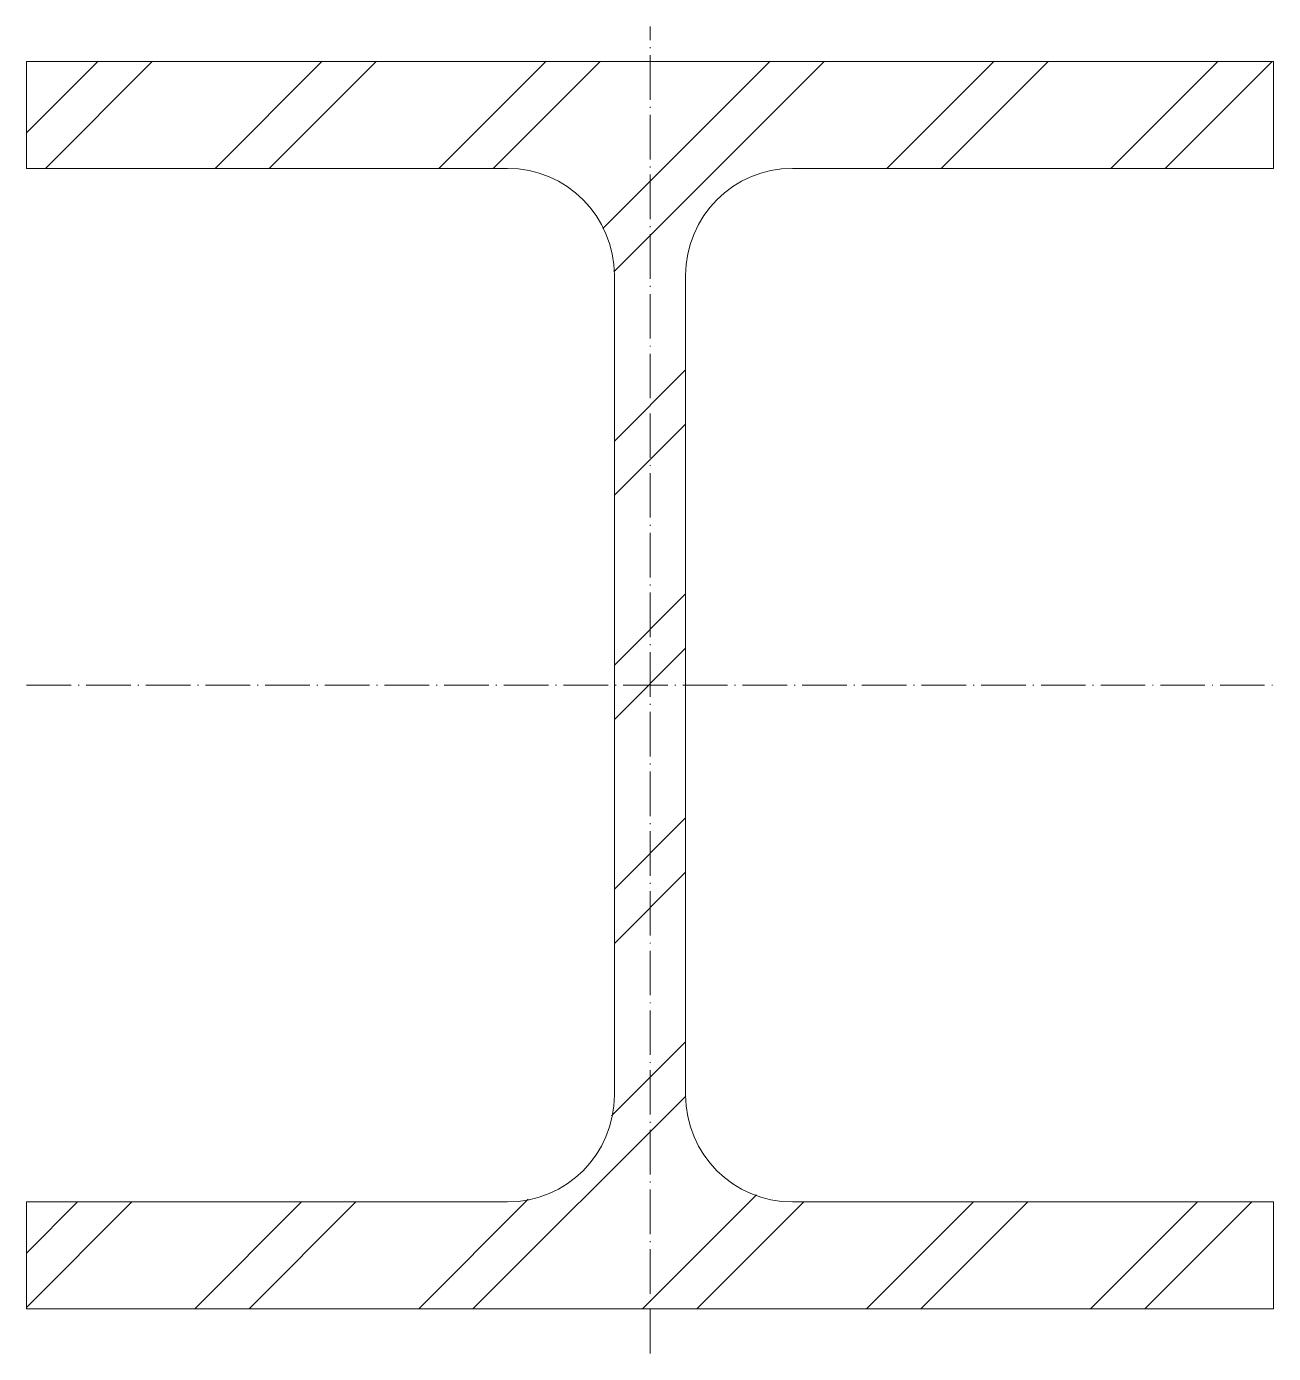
# Model space of a CAD drawing. Header units: metres. Extents: x -70 to 70, y -75 to 74.
import ezdxf

# ---------------------------------------------------------------- set-up
doc = ezdxf.new("R2010")
doc.units = ezdxf.units.M
doc.linetypes.add('MV_hartlijn_staal', pattern=[6.6, 5, -0.8, 0, -0.8])
doc.layers.add('A-DETL-GENF', color=92, linetype='Continuous', lineweight=18)

# ---------------------------------------------------------------- blocks, each defined once
blk = doc.blocks.new('28 Staalprofielen DIN_DIE_DILl 2d - DIN14-4447784-00_0 Basismaterialen')
at = {"layer": 'A-DETL-GENF', "lineweight": 13}
h = blk.add_hatch(dxfattribs=at)
h.set_pattern_fill('FP_565', color=256, style=0, pattern_type=2)
h.set_pattern_definition([(225, (2162.731, -452.156), (12.57236, -12.57236), []), (225, (2162.731, -471.206), (12.57236, -12.57236), [])])
h.paths.add_polyline_path([(70, 70), (-70, 70), (-70, 58), (-16, 58), (-12.89, 57.59), (-10, 56.39), (-7.51, 54.49), (-5.61, 52), (-4.41, 49.11), (-4, 46), (-4, -46), (-4.41, -49.11), (-5.61, -52), (-7.51, -54.49), (-10, -56.39), (-12.89, -57.59), (-16, -58), (-70, -58), (-70, -70), (70, -70), (70, -58), (16, -58), (12.89, -57.59), (10, -56.39), (7.51, -54.49), (5.61, -52), (4.41, -49.11), (4, -46), (4, 46), (4.41, 49.11), (5.61, 52), (7.51, 54.49), (10, 56.39), (12.89, 57.59), (16, 58), (70, 58)])
at = {"layer": 'A-DETL-GENF', "linetype": 'MV_hartlijn_staal', "lineweight": 13}
for p, q in [((0, -75), (0, 73.92)), ((-70, 0), (70, 0))]:
    blk.add_line(p, q, dxfattribs=at)
at = {"layer": 'A-DETL-GENF'}
for p, q in [((70, 70), (-70, 70)), ((-70, 70), (-70, 58)), ((70, 70), (-70, 70)), ((-70, 70), (-70, 58)), ((70, 58), (70, 70)), ((70, 70), (70, 58)), ((-70, 58), (-16, 58)), ((-70, 58), (-16, 58)), ((16, 58), (70, 58)), ((70, 58), (16, 58)), ((-4, 46), (-4, -46)), ((-4, -46), (-4, 46)), ((4, -46), (4, 46)), ((4, -46), (4, 46)), ((-16, -58), (-70, -58)), ((-70, -58), (-70, -70)), ((-70, -70), (-70, -58)), ((-70, -58), (-16, -58)), ((70, -58), (16, -58)), ((70, -58), (16, -58)), ((70, -70), (70, -58)), ((70, -70), (70, -58)), ((-70, -70), (70, -70)), ((70, -70), (-70, -70))]:
    blk.add_line(p, q, dxfattribs=at)
for centre, start, end in [((-16, 46), 360, 90), ((-16, 46), 360, 90), ((16, 46), 90, 180), ((16, 46), 90, 180), ((-16, -46), 270, 360), ((-16, -46), 270, 0), ((16, -46), 180, 270), ((16, -46), 180, 270)]:
    blk.add_arc(centre, 12, start, end, dxfattribs=at)

msp = doc.modelspace()

# ---------------------------------------------------------------- block references
msp.add_blockref('28 Staalprofielen DIN_DIE_DILl 2d - DIN14-4447784-00_0 Basismaterialen', (0, 0))

doc.saveas('drawing.dxf')
